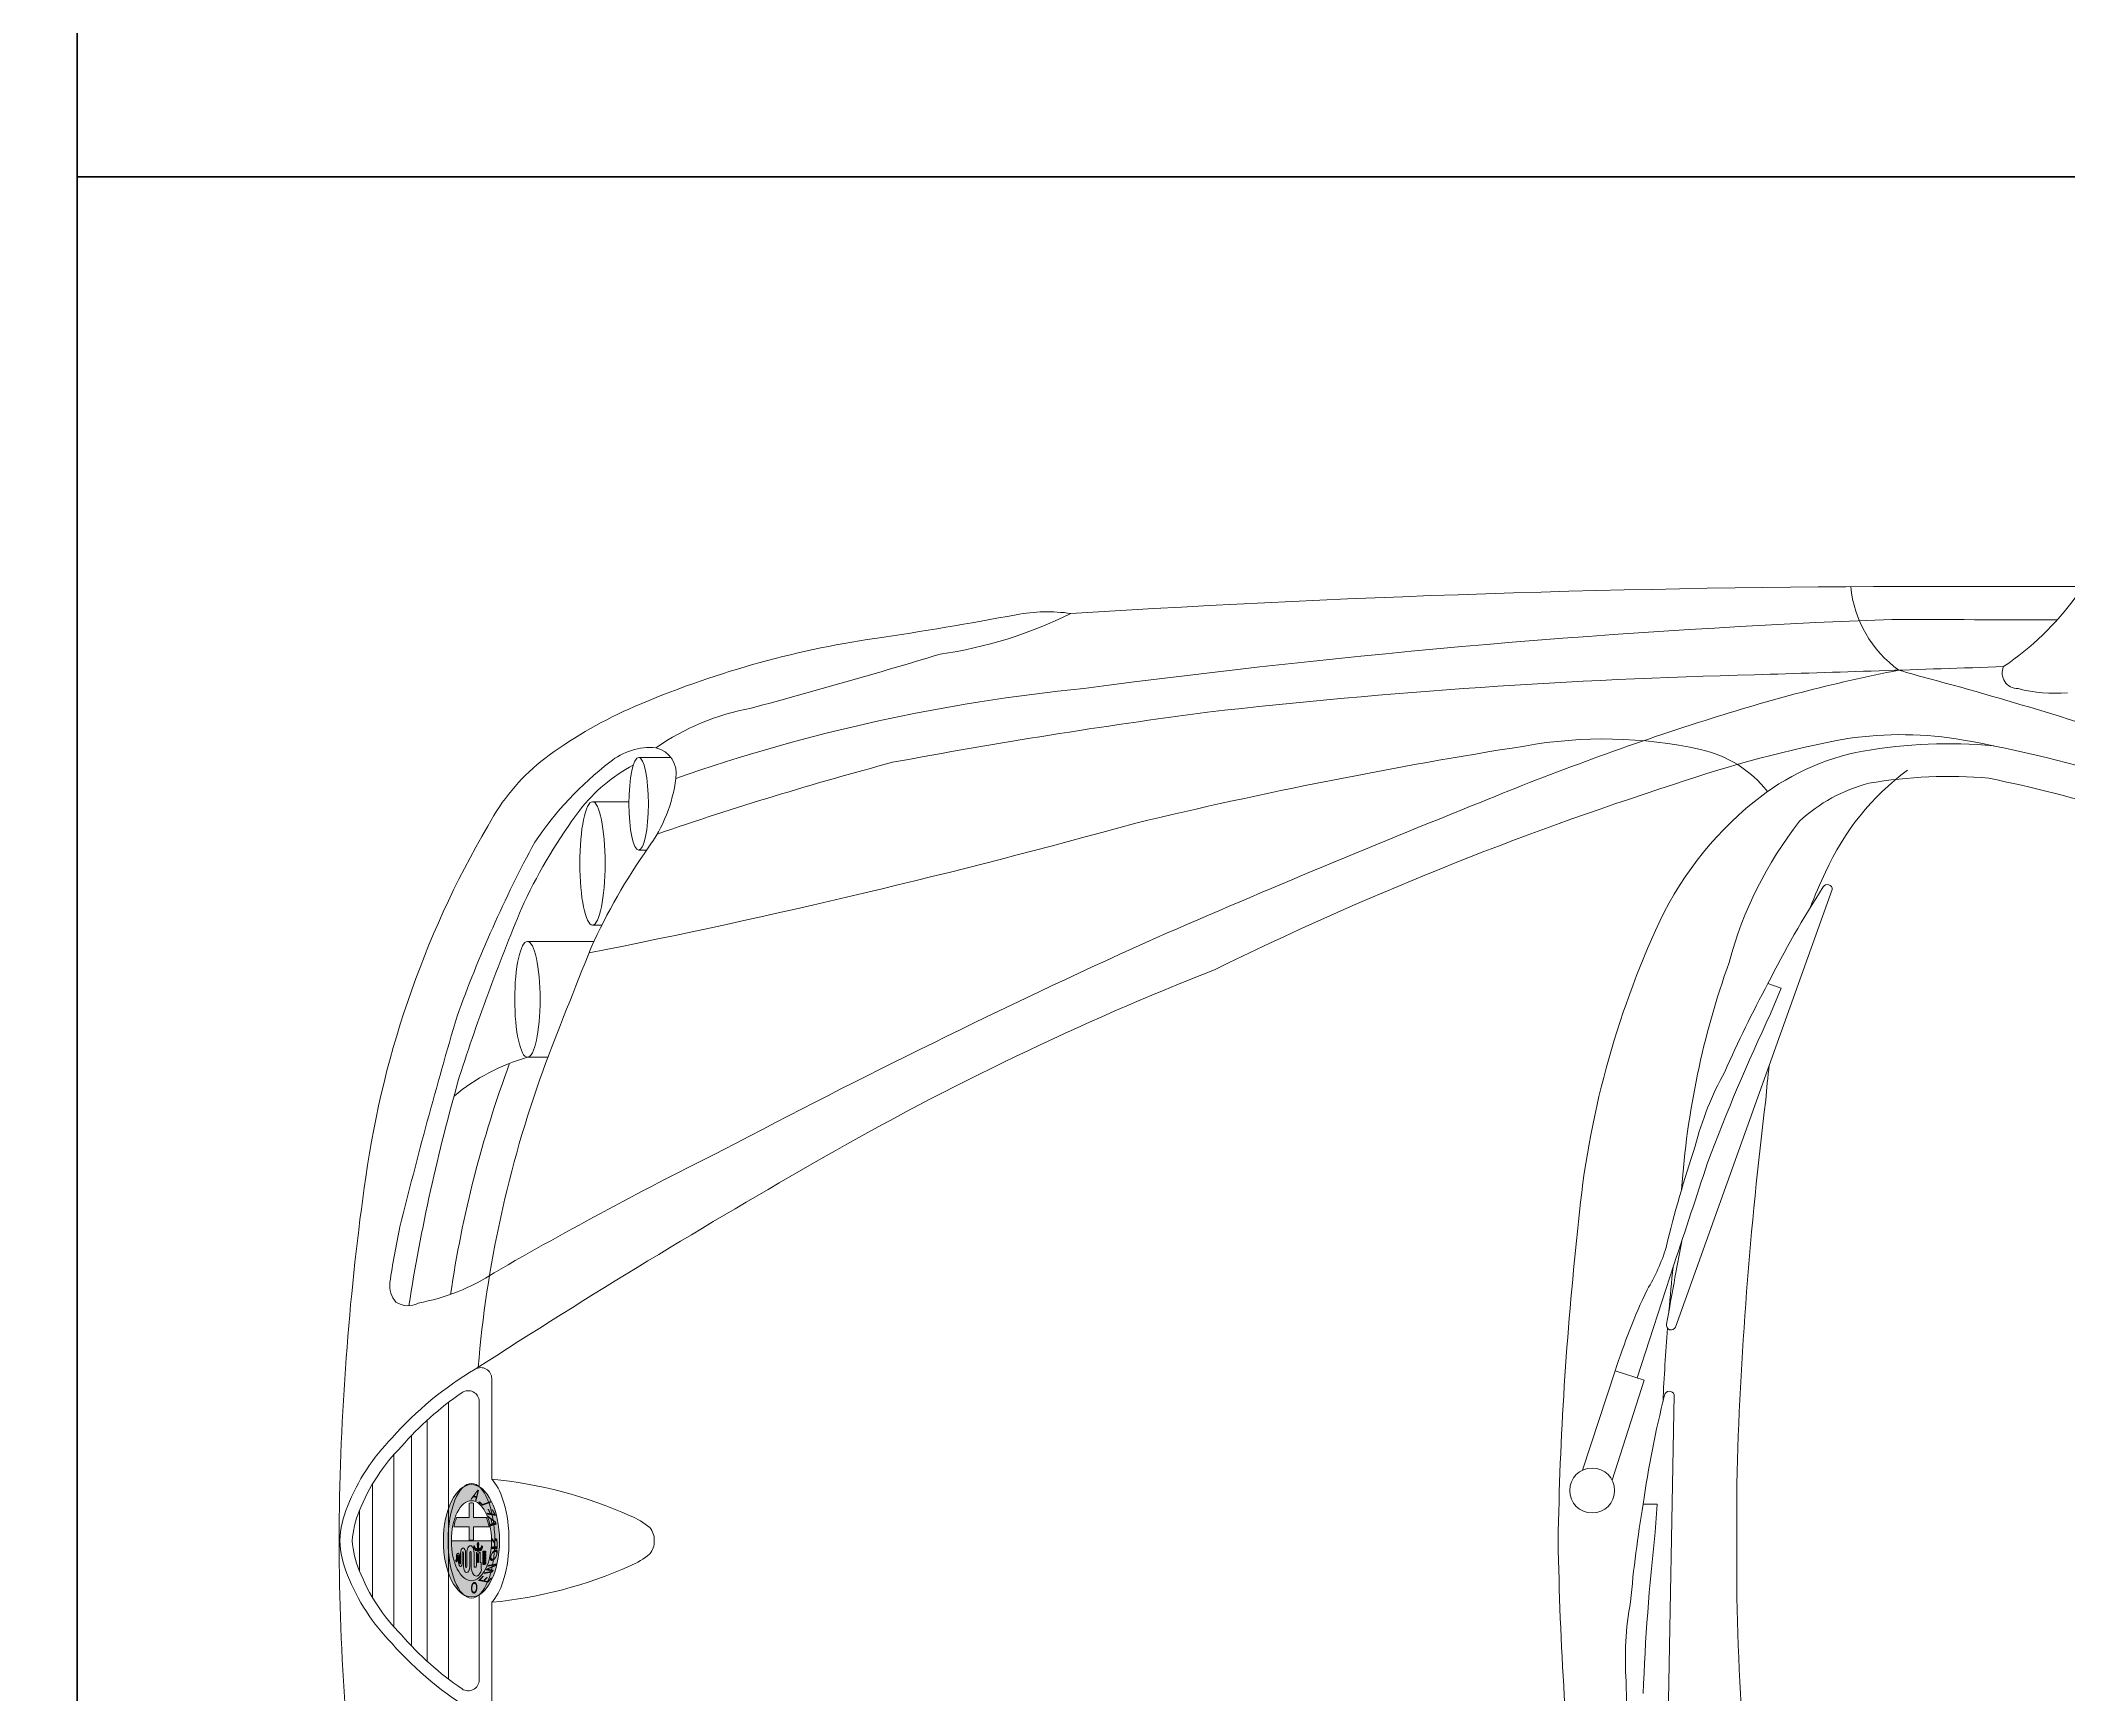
# Model space of a CAD drawing. Header units: metres. Extents: x 2865 to 2957, y -495 to -392.
# Drawn here: x 2873.349 to 2875.207, y -413.237 to -411.722 of the extents above; entities that cross this region are included whole.
import ezdxf

# ---------------------------------------------------------------- set-up
doc = ezdxf.new("R2010")
doc.units = ezdxf.units.M
doc.header["$LTSCALE"] = 12.7
doc.layers.add('PARKING_SLOT', color=7, linetype='Continuous')
doc.layers.add('TWO_WHEELER_DRIVE_WAY', color=7, linetype='Continuous')
doc.styles.add('ALFA', font='')
doc.styles.get('ALFA').set_extended_font_data('Arial Black')

# ---------------------------------------------------------------- blocks, each defined once
blk = doc.blocks.new('A$C43C371B0')
at = {"lineweight": 15}
h = blk.add_hatch(color=8, dxfattribs=at)
edge = h.paths.add_edge_path()
edge.add_ellipse((3.393404252355917, -9e-16), major_axis=(8.360000000000004e-14, -0.0514745894123507), ratio=0.5, start_angle=-1.858779796748422e-10, end_angle=359.9999999998139, ccw=False)
edge = h.paths.add_edge_path(flags=16)
edge.add_ellipse((3.393404252355917, -9e-16), major_axis=(9.52e-14, -0.0367015008214935), ratio=0.5000000000007744, start_angle=-2.971773938043043e-10, end_angle=359.99999999970277, ccw=False)
h = blk.add_hatch(color=8, dxfattribs=at)
edge = h.paths.add_edge_path()
edge.add_line((3.3913753585238, 0.0344954189732665), (3.391375358523859, 0.0212476654355554))
edge.add_line((3.3913753585238, 0.0212476654350757), (3.379666200416686, 0.0212476654351344))
edge.add_ellipse((3.393404252355917, -9e-16), major_axis=(-4.595e-13, -0.0347332631751281), ratio=0.4999999999987149, start_angle=232.2847042553186, end_angle=248.2282091734588)
edge.add_line((3.377276407700032, 0.0128829374685884), (3.391375358523393, 0.0128829374685884))
edge.add_line((3.3913753585238, 0.0128829374685884), (3.3913753585238, 0.0006024279342672998))
edge.add_line((3.3913753585238, 0.0006024279370900001), (3.39537927555936, 0.0006024279371486))
edge.add_line((3.395379275560379, 0.0006024279370900001), (3.395379275560379, 0.0128829374713524))
edge.add_line((3.395379275560379, 0.0128829374685884), (3.409532097012968, 0.0128829374685884))
edge.add_ellipse((3.393404252355917, -9e-16), major_axis=(-4.799e-13, -0.0347332631744186), ratio=0.5000000000017489, start_angle=111.7717908280863, end_angle=127.7152957467168)
edge.add_line((3.407142304295673, 0.0212476654350757), (3.395379275559301, 0.0212476654351344))
edge.add_line((3.395379275560379, 0.0212476654350757), (3.395379275560379, 0.034507922339988))
edge.add_ellipse((3.393404252355917, -9e-16), major_axis=(-3.43e-14, -0.0347332631747701), ratio=0.4999999999755231, start_angle=173.4698994810103, end_angle=186.7090227065723)
h = blk.add_hatch(color=8, dxfattribs=at)
edge = h.paths.add_edge_path(flags=16)
edge.add_ellipse((3.388807397347641, -0.0123043984296674), major_axis=(8e-16, -0.0017700135246412), ratio=0.5000000000000201, start_angle=173.0751502554313, end_angle=255.4624209668984)
edge.add_line((3.387950725657923, -0.0118600985967499), (3.387950725657923, -0.0199703249223022))
edge.add_line((3.387950725657923, -0.0199703249222667), (3.386886605823701, -0.0199703249222667))
edge.add_line((3.386886605823703, -0.0199703249222667), (3.386886605823703, -0.0121806418020141))
edge.add_ellipse((3.385660495260089, -0.0130294447594208), major_axis=(-1.15e-14, -0.0025949672285884), ratio=0.5000000000015891, start_angle=109.0925986205925, end_angle=187.01384112175)
edge.add_line((3.385502060687692, -0.0104538964949903), (3.385502060687692, -0.0199300556754176))
edge.add_line((3.385502060687692, -0.019930055675446), (3.384458229791838, -0.019930055675446))
edge.add_line((3.384458229791838, -0.019930055675446), (3.384458229791838, -0.0261540704761645))
edge.add_line((3.384458229791838, -0.0261540704761574), (3.384156694191188, -0.0261540704761574))
edge.add_line((3.384156694191188, -0.0261540704761574), (3.384156694191188, -0.0270032344023346))
edge.add_ellipse((3.38979098583851, -0.0189201687979805), major_axis=(3.900000000000002e-14, -0.0138678375759633), ratio=0.5000000000006963, start_angle=-54.34775388682431, end_angle=-19.21211782841769)
edge.add_ellipse((3.388828551383863, -0.0205161243728656), major_axis=(8.1e-15, -0.0117983650967511), ratio=0.5000000000007048, start_angle=-12.92283698415955, end_angle=16.05023647543439)
edge.add_ellipse((3.389228371650155, -0.0232956022833246), major_axis=(3.01e-14, -0.008906147532986), ratio=0.5000000000006793, start_angle=16.05023647479652, end_angle=75.05840950048061)
edge.add_ellipse((3.386063495773996, -0.0217197796328401), major_axis=(3.377e-13, -0.0154285745998818), ratio=0.5000000000517408, start_angle=75.4649933675202, end_angle=87.696984258049)
edge.add_line((3.393771552101475, -0.0223397674097798), (3.393771552101475, -0.011083707516482))
edge.add_ellipse((3.394345938941639, -0.01108370751649), major_axis=(-1.5e-14, -0.0011487736803138), ratio=0.5000000000047502, start_angle=90.00000000037448, end_angle=270.00000000037454, ccw=False)
edge.add_line((3.3949203257818, -0.01108370751649), (3.3949203257818, -0.0234028755278937))
edge.add_ellipse((3.397823043199314, -0.0234028755278857), major_axis=(-1.900000000000001e-14, -0.0058054348350506), ratio=0.4999999999979634, start_angle=-89.99999999990638, end_angle=90.00000000009365)
edge.add_line((3.400725760616826, -0.0234028755278857), (3.400725760616857, -0.0112335091148932))
edge.add_ellipse((3.401258520152536, -0.0112335091149438), major_axis=(-1.91e-14, -0.0010655190713169), ratio=0.500000000005975, start_angle=90.00000000051472, end_angle=270.00000000051466, ccw=False)
edge.add_line((3.401791279688186, -0.0112335091149438), (3.401791279688186, -0.0200814680438715))
edge.add_ellipse((3.403511641734453, -0.02008146804382), major_axis=(-4.400000000000002e-15, -0.0034407240925084), ratio=0.4999999999997359, start_angle=-89.99999999996363, end_angle=90.00000000003637)
edge.add_line((3.405232003780721, -0.02008146804382), (3.405232003780721, -0.0142230980048552))
edge.add_ellipse((3.405764763316372, -0.0142230980048188), major_axis=(1.74e-14, -0.0010655190713442), ratio=0.5000000000068285, start_angle=90.00000000099811, end_angle=270.00000000099806, ccw=False)
edge.add_line((3.406297522852051, -0.0142230980048774), (3.406297522852022, -0.0178579857908847))
edge.add_ellipse((3.407076107043714, -0.017677889476909), major_axis=(2.15e-14, -0.0015675484224411), ratio=0.5000000000032794, start_angle=-83.40269467536585, end_angle=2.564718332569964)
edge.add_ellipse((3.406926775079802, -0.0168994358057972), major_axis=(2.46e-14, -0.0023732636858528), ratio=0.5000000000001799, start_angle=8.940072528035698, end_angle=73.41835781519403)
edge.add_ellipse((3.407073775213327, -0.0158473391639422), major_axis=(2.700000000000001e-14, -0.0026293373283213), ratio=0.4999999999986668, start_angle=369.3553144969657, end_angle=408.8733777427346, ccw=False)
edge.add_ellipse((3.407355248648207, -0.017851482403116), major_axis=(1.11e-14, -0.0006055828328566), ratio=0.4999999999885657, start_angle=277.7314498782182, end_angle=347.06751871070827, ccw=False)
edge.add_line((3.407055209755665, -0.0179329515341671), (3.407055209755665, -0.014223098004841))
edge.add_ellipse((3.405693052413699, -0.0142230980048774), major_axis=(-1.7e-14, -0.0027243146840337), ratio=0.4999999999973295, start_angle=90.0000000007141, end_angle=270.0000000007141)
edge.add_line((3.404330895071674, -0.0142230980048774), (3.404330895071674, -0.0200814680438422))
edge.add_ellipse((3.403849557500332, -0.02008146804382), major_axis=(1.17e-14, -0.0009626751426476), ratio=0.5000000000037791, start_angle=269.99999999965047, end_angle=449.9999999996505, ccw=False)
edge.add_line((3.403368219929019, -0.02008146804382), (3.403368219929019, -0.0112335091149216))
edge.add_ellipse((3.401074170661217, -0.0112335091148852), major_axis=(-1.3e-15, -0.004588098535578), ratio=0.4999999999998019, start_angle=89.99999999966744, end_angle=269.9999999996674)
edge.add_line((3.398780121393443, -0.0112335091149438), (3.398780121393443, -0.023402875527907))
edge.add_ellipse((3.398194890465529, -0.0234028755278857), major_axis=(8.5e-15, -0.0011704618557997), ratio=0.5000000000000001, start_angle=269.9999999997928, end_angle=449.9999999997928, ccw=False)
edge.add_line((3.397609659537672, -0.0234028755278564), (3.397609659537672, -0.0111835752489791))
edge.add_ellipse((3.394289969456556, -0.0111835752490155), major_axis=(1.4e-15, -0.0066393801621634), ratio=0.500000000000822, start_angle=89.99999999999412, end_angle=269.9999999999941)
edge.add_line((3.390970279375498, -0.0111835752490155), (3.390970279375498, -0.0232083265997503))
edge.add_ellipse((3.390495279375463, -0.0232083265997361), major_axis=(-4.1e-15, -0.0009500000000044), ratio=0.5000000000038295, start_angle=4.960156729794107e-10, end_angle=90.00000000012398, ccw=False)
edge.add_line((3.390495279375463, -0.0241583265997472), (3.389389100419124, -0.0241583265997472))
edge.add_ellipse((3.389389100419181, -0.0232083265997361), major_axis=(4.1e-15, -0.0009500000000044), ratio=0.5000000000038295, start_angle=269.99999999987597, end_angle=359.999999999504, ccw=False)
edge.add_line((3.388914100419147, -0.0232083265997361), (3.388914100419147, -0.0105472950778651))
edge.add_line((3.388914100419147, -0.0105472950778207), (3.388914100308581, -0.0105472968987162))
edge = h.paths.add_edge_path(flags=16)
edge.add_line((3.390491361462539, -0.0050850649343337), (3.389605562500596, -0.0070974063003302))
edge.add_line((3.389605562500597, -0.0070974063003675), (3.388004855251812, -0.0070974063003382))
edge.add_ellipse((3.387286787641759, -0.0080474063003209), major_axis=(-1.162e-13, -0.0017219129972759), ratio=0.499999999997678, start_angle=123.4845402447074, end_angle=146.515459765652)
edge.add_line((3.387761787641792, -0.0066112710801827), (3.387761787641792, -0.0046876760631056))
edge.add_ellipse((3.387286787641759, -0.0033294613336334), major_axis=(-1.18e-14, -0.0016574822024468), ratio=0.4999999999966286, start_angle=34.97077201851371, end_angle=325.0292279818956)
edge.add_line((3.386811787641752, -0.0046876760631278), (3.386811787641752, -0.0066112710802049))
edge.add_ellipse((3.387286787641816, -0.0080474063003786), major_axis=(-6.29e-14, -0.0017219129975083), ratio=0.5000000000049201, start_angle=213.484540244082, end_angle=236.5154597612832)
edge.add_line((3.386568720031704, -0.0070974063003675), (3.384968012782919, -0.0070974063003675))
edge.add_line((3.384968012782919, -0.0070974063003675), (3.384082213821005, -0.005085064934370999))
edge.add_ellipse((3.383725689710816, -0.0057128087000455), major_axis=(2.000000000000001e-15, -0.0009500000000062), ratio=0.5000000000033628, start_angle=131.3596094155073, end_angle=311.3596094155072)
edge.add_line((3.383369165600567, -0.0063405524656996), (3.38453866815532, -0.0089974063003249))
edge.add_line((3.38453866815532, -0.008997406300331998), (3.386568720031704, -0.0089974063003027))
edge.add_ellipse((3.387286787641759, -0.0080474063003209), major_axis=(-1.24e-14, -0.0017219129973528), ratio=0.4999999999993335, start_angle=-56.51545975980144, end_angle=56.51545976144636)
edge.add_line((3.388004855251841, -0.0089974063002742), (3.390034907128195, -0.0089974063003329))
edge.add_line((3.390034907128195, -0.008997406300331998), (3.391204409682977, -0.0063405524657068))
edge.add_ellipse((3.390847885572759, -0.0057128087000455), major_axis=(-3e-16, -0.0009500000000039), ratio=0.5000000000257468, start_angle=48.6403905841744, end_angle=228.6403905841744)
h.paths.add_polyline_path([(3.381271467237762, -0.0216986809991076), (3.381271467237704, -0.0094777699501138), (3.38306668847025, -0.0094777699501725), (3.383066688470193, -0.0216986809991653)], flags=16)
edge = h.paths.add_edge_path(flags=16)
edge.add_ellipse((3.380578844860428, -0.0180599518492821), major_axis=(-1.72e-14, -0.0009519649967388), ratio=0.4999999999933124, start_angle=2.0747847884194925e-09, end_angle=360.00000000207484, ccw=False)
edge = h.paths.add_edge_path(flags=16)
edge.add_ellipse((3.380578844860428, -0.0206017467135977), major_axis=(-1.72e-14, -0.0009519649967388), ratio=0.4999999999933124, start_angle=2.0747847884194925e-09, end_angle=360.00000000207484, ccw=False)
edge = h.paths.add_edge_path(flags=16)
edge.add_ellipse((3.380578844860428, -0.01558822547464), major_axis=(-1.6e-14, -0.0009519649967388), ratio=0.4999999999933122, start_angle=1.9214780877518933e-09, end_angle=360.0000000019213, ccw=False)
edge = h.paths.add_edge_path(flags=16)
edge.add_ellipse((3.380578844860428, -0.0131164991000263), major_axis=(-1.72e-14, -0.0009519649967388), ratio=0.4999999999933124, start_angle=2.0747847884194925e-09, end_angle=360.00000000207484, ccw=False)
edge = h.paths.add_edge_path(flags=16)
edge.add_ellipse((3.380578844860428, -0.0105747042357107), major_axis=(-1.72e-14, -0.0009519649967388), ratio=0.4999999999933124, start_angle=2.0747847884194925e-09, end_angle=360.00000000207484, ccw=False)
edge = h.paths.add_edge_path()
edge.add_ellipse((3.393404252355917, -9e-16), major_axis=(-1.32e-14, -0.0367015008215058), ratio=0.5000000000000496, start_angle=-89.99999999998971, end_angle=90.00000000001029, ccw=False)
edge.add_line((3.375053501945163, -9e-16), (3.411755002766643, -9e-16))
h = blk.add_hatch(color=8, dxfattribs=at)
h.paths.add_polyline_path([(3.38306668847025, -0.0216986809992239), (3.38275186011687, -0.0216986809992239), (3.38275186011687, -0.0094777699501725), (3.38306668847025, -0.0094777699500561)])
h.paths.add_polyline_path([(3.381995572450396, -0.0216986809991653), (3.381271467237704, -0.0216986809992239), (3.381271467237704, -0.0094777699500561), (3.381995572450337, -0.0094777699501138)])
edge = h.paths.add_edge_path()
edge.add_ellipse((3.380578844860428, -0.0105747042357107), major_axis=(-6.4e-15, -0.0009519649967442), ratio=0.4999999999904461, start_angle=180.0000000007732, end_angle=360.0000000007732, ccw=False)
edge.add_ellipse((3.380578844860428, -0.0105747042357107), major_axis=(-1.63e-14, -0.0009519649967442), ratio=0.5000000000057323, start_angle=1.963314844033448e-09, end_angle=180.0000000019632, ccw=False)
edge = h.paths.add_edge_path()
edge.add_ellipse((3.380578844860428, -0.0131164991000263), major_axis=(1.86e-14, -0.0009519649967297), ratio=0.4999999999980894, start_angle=179.9999999977552, end_angle=359.9999999977552, ccw=False)
edge.add_ellipse((3.380578844860428, -0.0131164991000263), major_axis=(8.4e-15, -0.0009519649967315), ratio=0.5000000000124201, start_angle=-1.0073222256323788e-09, end_angle=179.9999999989926, ccw=False)
edge = h.paths.add_edge_path()
edge.add_ellipse((3.380578844860428, -0.01558822547464), major_axis=(-4.4e-15, -0.0009519649967442), ratio=0.4999999999904461, start_angle=180.0000000005248, end_angle=360.00000000052484, ccw=False)
edge.add_ellipse((3.380578844860428, -0.01558822547464), major_axis=(-1.63e-14, -0.0009519649967442), ratio=0.5000000000057323, start_angle=1.963314844033448e-09, end_angle=180.0000000019632, ccw=False)
edge = h.paths.add_edge_path()
edge.add_ellipse((3.380578844860428, -0.0180599518492821), major_axis=(-6.4e-15, -0.0009519649967442), ratio=0.4999999999904461, start_angle=180.0000000007732, end_angle=360.0000000007732, ccw=False)
edge.add_ellipse((3.380578844860428, -0.0180599518492821), major_axis=(-1.63e-14, -0.0009519649967442), ratio=0.5000000000057323, start_angle=1.963314844033448e-09, end_angle=180.0000000019632, ccw=False)
edge = h.paths.add_edge_path()
edge.add_ellipse((3.380578844860428, -0.0206017467136261), major_axis=(1.86e-14, -0.0009519649967297), ratio=0.4999999999980894, start_angle=179.9999999977552, end_angle=359.9999999977552, ccw=False)
edge.add_ellipse((3.380578844860428, -0.0206017467136261), major_axis=(8.4e-15, -0.0009519649967315), ratio=0.5000000000124201, start_angle=-1.0073222256323788e-09, end_angle=179.9999999989926, ccw=False)
blk.add_hatch(color=8, dxfattribs=at).paths.add_polyline_path([(3.381995572449639, -0.0094777699485427), (3.382751860117538, -0.0094777699485427), (3.382751860117538, -0.0216986809968951), (3.381995572449639, -0.0216986809968951)])
h = blk.add_hatch(color=8, dxfattribs=at)
edge = h.paths.add_edge_path()
edge.add_line((3.390491361462539, -0.0050850649343337), (3.389605562500596, -0.0070974063003595))
edge.add_line((3.389605562500597, -0.0070974063003675), (3.388004855251812, -0.0070974063003089))
edge.add_ellipse((3.387286787641759, -0.0080474063001459), major_axis=(2.980000000000002e-14, -0.0017219129973214), ratio=0.4999999999914665, start_angle=123.4845402344551, end_angle=146.5154597518271)
edge.add_line((3.387761787641792, -0.0066112710801827), (3.387761787641792, -0.0046876760631349))
edge.add_ellipse((3.387286787641759, -0.0033294613335757), major_axis=(0, -0.0016574822024959), ratio=0.5000000000032498, start_angle=34.97077201843253, end_angle=325.0292279815675)
edge.add_line((3.386811787641752, -0.0046876760631278), (3.386811787641752, -0.0066112710801756))
edge.add_ellipse((3.387286787641874, -0.0080474063003209), major_axis=(-6.46e-14, -0.0017219129975488), ratio=0.4999999999933549, start_angle=213.4845402499866, end_angle=236.5154597666294)
edge.add_line((3.386568720031704, -0.0070974063003675), (3.384968012782919, -0.0070974063003675))
edge.add_line((3.384968012782919, -0.0070974063003675), (3.384082213821005, -0.0050850649343417))
edge.add_ellipse((3.383725689710787, -0.0057128087000171), major_axis=(-5.300000000000002e-15, -0.0009500000000168), ratio=0.5000000000087177, start_angle=131.3596094151667, end_angle=311.3596094151667)
edge.add_line((3.383369165600567, -0.0063405524656996), (3.38453866815532, -0.0089974063003249))
edge.add_line((3.38453866815532, -0.008997406300331998), (3.386568720031704, -0.008997406300331998))
edge.add_ellipse((3.387286787641759, -0.0080474063003502), major_axis=(1.19e-14, -0.0017219129973273), ratio=0.4999999999966893, start_angle=-56.51545975964459, end_angle=56.51545976157072)
edge.add_line((3.388004855251841, -0.0089974063002742), (3.390034907128195, -0.0089974063003329))
edge.add_line((3.390034907128195, -0.008997406300331998), (3.391204409682977, -0.0063405524657068))
edge.add_ellipse((3.390847885572759, -0.0057128087000171), major_axis=(5.999999999999997e-16, -0.0009500000000356), ratio=0.4999999999933013, start_angle=48.64039058612162, end_angle=228.6403905861216)
h = blk.add_hatch(color=8, dxfattribs=at)
edge = h.paths.add_edge_path()
edge.add_ellipse((3.388807397347641, -0.0123043984296967), major_axis=(-1.31e-14, -0.0017700135246656), ratio=0.5000000000029445, start_angle=173.0751502564666, end_angle=255.4624209672066)
edge.add_line((3.387950725657923, -0.0118600985967499), (3.387950725657923, -0.0199703249222729))
edge.add_line((3.387950725657923, -0.0199703249222667), (3.386886605823701, -0.0199703249222667))
edge.add_line((3.386886605823703, -0.0199703249222667), (3.386886605823703, -0.0121806418020141))
edge.add_ellipse((3.385660495260089, -0.0130294447594208), major_axis=(-1.2e-15, -0.0025949672285774), ratio=0.5000000000033304, start_angle=109.0925986200107, end_angle=187.0138411213009)
edge.add_line((3.385502060687692, -0.0104538964949903), (3.385502060687692, -0.0199300556754389))
edge.add_line((3.385502060687692, -0.019930055675446), (3.384458229791866, -0.019930055675446))
edge.add_line((3.384458229791838, -0.019930055675446), (3.384458229791838, -0.0261540704761645))
edge.add_line((3.384458229791838, -0.0261540704761574), (3.384156694191158, -0.0261540704761574))
edge.add_line((3.384156694191188, -0.0261540704761574), (3.384156694191188, -0.0270032344023061))
edge.add_ellipse((3.389790985838538, -0.0189201687979521), major_axis=(3.08e-14, -0.0138678375760032), ratio=0.5000000000001835, start_angle=-54.34775388681462, end_angle=-19.21211782844002)
edge.add_ellipse((3.388828551383863, -0.0205161243728949), major_axis=(-3e-15, -0.0117983650967414), ratio=0.4999999999997868, start_angle=-12.92283698408639, end_angle=16.05023647558612)
edge.add_ellipse((3.389228371650155, -0.0232956022833539), major_axis=(-2.67e-14, -0.0089061475330012), ratio=0.5000000000009833, start_angle=16.05023647548903, end_angle=75.05840950071367)
edge.add_ellipse((3.386063495773996, -0.0217197796329281), major_axis=(1.262000000000001e-13, -0.0154285746010964), ratio=0.5000000000126161, start_angle=75.46499336941721, end_angle=87.69698425894755)
edge.add_line((3.393771552101475, -0.0223397674097798), (3.393771552101475, -0.011083707516482))
edge.add_ellipse((3.394345938941639, -0.01108370751649), major_axis=(-1.5e-14, -0.0011487736803138), ratio=0.5000000000047502, start_angle=90.00000000037448, end_angle=270.00000000037454, ccw=False)
edge.add_line((3.3949203257818, -0.01108370751649), (3.3949203257818, -0.0234028755278937))
edge.add_ellipse((3.397823043199314, -0.0234028755278564), major_axis=(-5.200000000000002e-15, -0.0058054348350543), ratio=0.4999999999976502, start_angle=-89.99999999957944, end_angle=90.00000000042056)
edge.add_line((3.400725760616826, -0.0234028755278857), (3.400725760616857, -0.0112335091149509))
edge.add_ellipse((3.401258520152536, -0.0112335091149438), major_axis=(-1.91e-14, -0.0010655190713169), ratio=0.500000000005975, start_angle=90.00000000051472, end_angle=270.00000000051466, ccw=False)
edge.add_line((3.401791279688186, -0.0112335091149438), (3.401791279688186, -0.0200814680438128))
edge.add_ellipse((3.403511641734453, -0.02008146804382), major_axis=(-2e-16, -0.0034407240925138), ratio=0.4999999999989428, start_angle=-89.99999999999814, end_angle=90.00000000000189)
edge.add_line((3.405232003780721, -0.02008146804382), (3.405232003780692, -0.0142230980048845))
edge.add_ellipse((3.405764763316372, -0.0142230980048188), major_axis=(5.8e-15, -0.0010655190713751), ratio=0.500000000005975, start_angle=90.0000000026813, end_angle=270.00000000268125, ccw=False)
edge.add_line((3.406297522852051, -0.0142230980048774), (3.406297522852022, -0.0178579857908554))
edge.add_ellipse((3.407076107043772, -0.0176778894768512), major_axis=(1.3e-15, -0.0015675484224793), ratio=0.4999999999989489, start_angle=-83.40269467536035, end_angle=2.564718332936415)
edge.add_ellipse((3.406926775079802, -0.0168994358058559), major_axis=(-1.96e-14, -0.0023732636858591), ratio=0.5000000000024079, start_angle=8.940072530101823, end_angle=73.41835781595523)
edge.add_ellipse((3.407073775213327, -0.0158473391638845), major_axis=(-1.23e-14, -0.0026293373283568), ratio=0.5000000000020756, start_angle=369.35531449720304, end_angle=408.8733777421533, ccw=False)
edge.add_ellipse((3.407355248648207, -0.0178514824031444), major_axis=(2.73e-14, -0.0006055828328263), ratio=0.4999999999904392, start_angle=277.7314498761058, end_angle=347.0675187070414, ccw=False)
edge.add_line((3.407055209755665, -0.0179329515341671), (3.407055209755694, -0.014223098004841))
edge.add_ellipse((3.405693052413699, -0.0142230980048774), major_axis=(1.43e-14, -0.0027243146840301), ratio=0.499999999997997, start_angle=90.00000000046202, end_angle=270.000000000462)
edge.add_line((3.404330895071674, -0.0142230980048774), (3.404330895071674, -0.0200814680438128))
edge.add_ellipse((3.403849557500332, -0.02008146804382), major_axis=(7.999999999999999e-15, -0.0009626751426586), ratio=0.4999999999981105, start_angle=269.9999999997632, end_angle=449.9999999997632, ccw=False)
edge.add_line((3.403368219929019, -0.02008146804382), (3.403368219929019, -0.0112335091149509))
edge.add_ellipse((3.401074170661217, -0.0112335091149145), major_axis=(7.7e-15, -0.004588098535578), ratio=0.4999999999998019, start_angle=89.99999999945229, end_angle=269.9999999994523)
edge.add_line((3.398780121393443, -0.0112335091149438), (3.398780121393443, -0.0234028755278786))
edge.add_ellipse((3.398194890465558, -0.023402875527915), major_axis=(-1.17e-14, -0.0011704618557633), ratio=0.5000000000031082, start_angle=-89.99999999837809, end_angle=90.00000000162191, ccw=False)
edge.add_line((3.397609659537672, -0.0234028755278564), (3.397609659537643, -0.0111835752490084))
edge.add_ellipse((3.394289969456556, -0.0111835752490155), major_axis=(9.999999999999999e-16, -0.0066393801621689), ratio=0.5000000000004111, start_angle=89.99999999999567, end_angle=269.9999999999956)
edge.add_line((3.390970279375498, -0.0111835752490155), (3.390970279375498, -0.023208326599721))
edge.add_ellipse((3.390495279375463, -0.0232083265997361), major_axis=(4e-15, -0.0009500000000171), ratio=0.5000000000124457, start_angle=359.9999999995162, end_angle=449.99999999987904, ccw=False)
edge.add_line((3.390495279375463, -0.0241583265997472), (3.389389100419181, -0.0241583265997472))
edge.add_ellipse((3.389389100419153, -0.0232083265997067), major_axis=(1.77e-14, -0.0009500000000317), ratio=0.500000000004787, start_angle=270.000000000344, end_angle=359.99999999786553, ccw=False)
edge.add_line((3.388914100419147, -0.0232083265997361), (3.388914100419147, -0.0105472950778358))
edge.add_line((3.388914100419147, -0.0105472950778207), (3.38891410030861, -0.0105472968987455))
at = {"color": 8, "lineweight": 15}
for p, q in [((2.03220433255285, 0.8744999999999993), (1.915927325928583, 0.8744999999999993)), ((3.210684901187197, 0.7179056567326186), (3.239921246837824, 0.7179056567326186)), ((3.282455445127561, 0.6772332835271948), (3.248986673301085, 0.6772332835271948)), ((3.24011362699978, 0.6327946856394409), (3.232946784395723, 0.6327946856394409)), ((2.289930150186642, 0.1957533147707577), (2.146125871200114, 0.5966758206933731)), ((3.282455445127561, 0.5642567334920168), (3.273822839856147, 0.5642567334920168)), ((3.342093882178887, 0.5492392183244226), (3.281073965333401, 0.5492392183244226)), ((2.193021826429292, 0.5065365841612222), (2.205078510832041, 0.5106088221967218)), ((2.202671658292412, 0.4829371372759335), (2.193021826429292, 0.5065365841612222)), ((3.342093882178887, 0.4430573614984743), (3.323205056780949, 0.4430573614984743)), ((2.325033261736854, 0.1491902885660528), (2.29100415029563, 0.2538936298564076)), ((2.345007870864122, 0.1557313574627042), (2.31840262338519, 0.1470189588442441)), ((2.374991092905402, 0.0646723545268175), (2.345007870864122, 0.1557313574627042)), ((3.374787365911529, 0.0564009241461747), (3.374787365911529, 0.1486459693759672)), ((2.299074804365634, -0.2920398550331598), (2.291126330509781, 0.1338185112997889)), ((2.31840262338519, 0.1470189588442441), (2.347966415176167, 0.0556628374606367)), ((3.386357155837118, 0.0495988968312737), (3.386357155837118, 0.1275434358641503)), ((3.414521494392305, 0.1267061422467224), (3.414521494392305, -9e-16)), ((3.433948958231136, 0.1104700269401073), (3.433948958231136, -9e-16)), ((3.448362220807, 0.0964393602013587), (3.448362220807, -9e-16)), ((3.464655882172286, 0.0788276031836865), (3.464655882172286, -9e-16)), ((2.233729005051776, 0.0520022856518621), (2.233729005051776, 0)), ((3.484083346009254, 0.0520230238065116), (3.484083346009254, -9e-16)), ((2.308302711829543, 0.0079658749848601), (2.306712056336924, 0.0334123475030062)), ((2.306712056336924, 0.0334123475030062), (2.319437886813655, 0.0334123475030062)), ((3.3913753585238, 0.0212476654350757), (3.379666200416162, 0.0212476654350757)), ((3.3913753585238, 0.0344954189732665), (3.3913753585238, 0.0212476654350757)), ((3.395379275560379, 0.0212476654350757), (3.395379275560379, 0.0345079223439093)), ((3.407142304295673, 0.0212476654350757), (3.395379275560379, 0.0212476654350757)), ((3.495989801218732, 0.0276296849027276), (3.495989801218732, -9e-16)), ((3.514625850401818, 0.0207954051271075), (3.514625850401818, -9e-16)), ((2.233729005051776, -0.0520022856518629), (2.233729005051776, 0)), ((3.377276407700032, 0.0128829374685884), (3.3913753585238, 0.0128829374685884)), ((3.3913753585238, 0.0128829374685884), (3.3913753585238, 0.0006024279370900001)), ((3.3913753585238, 0.0006024279370900001), (3.395379275560379, 0.0006024279370900001)), ((3.395379275560379, 0.0006024279370900001), (3.395379275560379, 0.0128829374685884)), ((3.395379275560379, 0.0128829374685884), (3.409532097011804, 0.0128829374685884)), ((3.411755002766847, -9e-16), (3.375053501946851, -9e-16)), ((3.381271467238663, -0.0094777699485427), (3.381271467238663, -0.0216986809968951)), ((3.381271467238663, -0.0094777699485427), (3.383066688468678, -0.0094777699485427)), ((3.381995572449639, -0.0094777699485427), (3.381995572449639, -0.0216986809968951)), ((3.382751860117538, -0.0094777699485427), (3.382751860117538, -0.0216986809968951)), ((3.383066688468678, -0.0094777699485427), (3.383066688468678, -0.0216986809968951)), ((3.383369165600567, -0.0063405524656996), (3.38453866815532, -0.008997406300331998)), ((3.384968012782919, -0.0070974063003675), (3.384082213821005, -0.0050850649343337)), ((3.38453866815532, -0.008997406300331998), (3.386568720031733, -0.008997406300331998)), ((3.386568720031704, -0.0070974063003675), (3.384968012782919, -0.0070974063003675)), ((3.385502060687692, -0.0104538964949903), (3.385502060687692, -0.019930055675446)), ((3.386811787641752, -0.0046876760631278), (3.386811787641752, -0.0066112710801827)), ((3.386886605823703, -0.0199703249222667), (3.386886605823703, -0.0121806418020283)), ((3.387761787641792, -0.0066112710801827), (3.387761787641792, -0.0046876760631278)), ((3.387950725657923, -0.0118600985967499), (3.387950725657923, -0.0199703249222667)), ((3.389605562500597, -0.0070974063003675), (3.388004855251812, -0.0070974063003089)), ((3.388004855251841, -0.0089974063002742), (3.390034907128195, -0.008997406300331998)), ((3.388914100419147, -0.0105472950778207), (3.388914100308582, -0.0105472968987313)), ((3.388914100419147, -0.0232083265997361), (3.388914100419147, -0.0105472950778207)), ((3.390491361462539, -0.0050850649343337), (3.389605562500597, -0.0070974063003675)), ((3.390034907128195, -0.008997406300331998), (3.391204409683006, -0.0063405524656996)), ((3.390970279375498, -0.0111835752490155), (3.390970279375498, -0.0232083265997361)), ((3.393771552101475, -0.0223397674097798), (3.393771552101475, -0.01108370751649)), ((3.3949203257818, -0.01108370751649), (3.3949203257818, -0.0234028755278857)), ((3.397609659537672, -0.0234028755278564), (3.397609659537644, -0.0111835752490155)), ((3.398780121393443, -0.0112335091149438), (3.398780121393443, -0.0234028755278857)), ((3.400725760616826, -0.0234028755278857), (3.400725760616885, -0.0112335091149438)), ((3.401791279688186, -0.0112335091149438), (3.401791279688186, -0.02008146804382)), ((3.403368219929019, -0.02008146804382), (3.403368219929019, -0.0112335091149438)), ((3.404330895071674, -0.0142230980048774), (3.404330895071674, -0.02008146804382)), ((3.405232003780721, -0.02008146804382), (3.405232003780663, -0.0142230980048774)), ((3.406297522852051, -0.0142230980048774), (3.406297522852022, -0.0178579857908776)), ((3.407055209755665, -0.0179329515341671), (3.407055209755722, -0.0142230980048188)), ((3.414521494392305, -0.1267061422392732), (3.414521494392305, -9e-16)), ((3.433948958231136, -0.1104700269326573), (3.433948958231136, -9e-16)), ((3.448362220807, -0.0964393601864577), (3.448362220807, -9e-16)), ((3.464655882172286, -0.0788276031762365), (3.464655882172286, -9e-16)), ((3.484083346009254, -0.0520230237990624), (3.484083346009254, -9e-16)), ((3.495989801218732, -0.0276296848952775), (3.495989801218732, -9e-16)), ((3.514625850401818, -0.0207954051122075), (3.514625850401818, -9e-16)), ((3.381271467238663, -0.0216986809968951), (3.383066688468678, -0.0216986809968951)), ((3.384458229791838, -0.0261540704761574), (3.384156694191188, -0.0261540704761574)), ((3.384156694191188, -0.0261540704761574), (3.384156694191188, -0.0270032344023061)), ((3.385502060687692, -0.019930055675446), (3.384458229791838, -0.019930055675446)), ((3.384458229791838, -0.019930055675446), (3.384458229791838, -0.0261540704761574)), ((3.387950725657923, -0.0199703249222667), (3.386886605823703, -0.0199703249222667)), ((3.390495279375463, -0.0241583265997472), (3.389389100419181, -0.0241583265997472)), ((3.386357155837118, -0.0495988968238237), (3.386357155837118, -0.1275434358492502)), ((3.374787365911529, -0.0564009241387256), (3.374787365911529, -0.1486459693759681))]:
    blk.add_line(p, q, dxfattribs=at)
blk.add_circle((2.366176295496523, 0.0460769912451502), 0.0205788286556011, dxfattribs=at)
for centre, radius, start, end in [((2.052793448867274, -11.7680790259242), 12.64259579115568, 86.41209364039418, 90.09330915979908), ((2.023016804657876, 0.884627467289567), 0.1067265959523877, 305.5790898979171, 354.4392971880783), ((2.139063054135069, 1.022992743760346), 0.2678192603494979, 216.1723729319631, 235.9632645202957), ((1.950841893469918, 29.81234320073575), 28.96835139631694, 269.9782558054501, 270.2785038677432), ((1.787848697373642, -7.072221251197161), 7.922382426733773, 82.42565912764573, 87.8023205157434), ((2.865742992516607, 0.6994241628050802), 0.1518820115487522, 79.26572484435354, 98.24379081037895), ((3.021545559296384, 1.20907721941173), 0.4008245216243319, 243.7021641349732, 261.7303036367811), ((3.480273189874366, 3.941102687440811), 3.147531121197766, 259.2657248443535, 261.6566470039304), ((2.895898577606305, -0.0435305449739101), 0.8797254740934539, 66.69981331436311, 81.65664700393049), ((1.976089985514059, 0.7952311505004764), 0.0143077323526622, 269.0923463698821, 24.02609085405047), ((4.265134733788677, 66.96182692074778), 66.19990635640897, 268.0297621849078, 268.2273956449682), ((4.670688745584339, 6.459366547264158), 5.89924985469101, 253.1825072928624, 254.9315395198141), ((2.898658234454691, -2.348748568557203), 3.249555969642955, 105.0171386973632, 109.1546614382371), ((1.941643130401149, 0.9149291732534764), 0.138304316239472, 265.4027168617098, 284.325301374929), ((1.842270230751484, 1.607051497593522), 0.8448784983180283, 284.700527888349, 286.7041191505821), ((1.787023742584511, -0.7161266164407137), 1.543019040710355, 72.04940678664491, 78.8612366033328), ((2.07728172521293, -4.938236210972072), 5.733547719913718, 83.5773961233323, 88.59981648909027), ((2.672814712449907, -0.8318498904928567), 1.620733647999087, 70.79277068482475, 84.35925816620309), ((3.095378739349543, 0.539211489193141), 0.2275918453091635, 55.50230848493958, 79.4516149679311), ((3.082748780848458, 0.3903268816843628), 0.4073429330176683, 53.98979030688363, 66.69981331436311), ((1.480122295243665, -1.713752954386174), 2.586716046575249, 67.5509471295732, 72.39279875529913), ((2.013130188219248, -4.600935329437256), 5.406492307262592, 79.40320880645581, 82.50189267723624), ((2.243758546806871, -0.488063146233559), 1.241087583850656, 100.1095624307359, 107.2791914922163), ((2.03977969979681, 0.2747021227702495), 0.4556871329973361, 80.15315268319961, 95.23623265320377), ((2.083346244467422, 0.4032264631167051), 0.3354821230877406, 81.66973527846345, 99.8580379153045), ((1.932917168019339, -0.3409033586904409), 1.094324493953657, 70.87111179554479, 79.52084371490116), ((2.289056435663253, 0.621548667579889), 0.1058586113875463, 102.1065031618097, 142.1159648695606), ((2.355575521297752, 0.3246243064180012), 0.4101395514840914, 79.78295494655387, 102.4928910224871), ((1.704496330287306, -3.858133675187827), 4.643160244413507, 76.55082861970591, 81.03150209792295), ((3.230109114103019, 0.7030018346011638), 0.0244831362716428, 103.7721546733667, 190.2019972221841), ((3.229062612565234, 0.6679220933094614), 0.0590529261280753, 50.69706188832436, 94.64478526325655), ((1.934769651127979, 0.5146507083848118), 0.2386697453946629, 24.29070695953837, 53.38401921372971), ((2.077178996369242, 0.5054379498437048), 0.2219699243821032, 50.70419221867139, 79.47918107749922), ((2.172435554457828, -2.415639687672257), 3.238471782629177, 71.0678260134158, 75.05951250816726), ((3.172883256662637, 0.5749242160841819), 0.1538016631735739, 38.02179655025872, 62.01889426931334), ((3.072347628617658, 0.4624046786651013), 0.3174754843511151, 34.05549714448667, 52.30559313296722), ((3.211877732630819, 0.5679910523369909), 0.1877095026750883, 30.95443876456719, 53.98979030688363), ((2.243758546806871, -0.488063146233559), 1.211087583850656, 101.4894551030367, 107.2791914922163), ((2.03977969979681, 0.2747021227702495), 0.4256871329973361, 80.15315268319961, 95.0207644443667), ((2.076799609219655, 0.5535529587119817), 0.14504732861419, 46.82485796064407, 75.71936517994676), ((1.34534588466212, -2.259294085897505), 3.100204572364951, 63.83727030083798, 72.22994408032314), ((3.34148106143251, 0.7157816980555652), 0.1365450262006239, 187.20112654748, 216.2774328591917), ((2.019526217704639, 0.4317067687213419), 0.3155492457377056, 23.82818807458205, 51.08169523743536), ((-1.490145574657247, -9.217192661494016), 10.65644946544151, 66.40488999403082, 68.1966802950624), ((2.874938421839848, 0.3591685505211348), 0.5215888867404331, 25.65074518637531, 36.53260770001227), ((1.894766515482217, 0.4378645958229895), 0.3580016772045221, 14.92251360567373, 38.21530427042868), ((4.620959818284958, 7.275901953287423), 6.868300677954148, 254.4907245802739, 258.7892759859174), ((2.612321258101612, 0.2083897591754793), 0.8868382863687042, 8.085958211763673, 30.95443876456719), ((2.783160188950597, 0.3180836016312236), 0.5489545043499316, 24.27578937008057, 35.26003854619528), ((2.307152407897635, 0.08585659988969502), 1.168129285300634, 19.75290070751811, 28.32989958076637), ((2.1505955597274, 0.5969160924926395), 0.0044761418730842, 29.23875839918111, 183.0770202920632), ((1.60889581712149, 0.3586439256295559), 0.5999251925627584, 21.65469077443737, 25.06832347356709), ((1.349046319013461, 0.0800575871244069), 0.9582095175115982, 26.70063546220827, 32.79821551583598), ((1.555577165508642, -0.1700055135115983), 1.942278735188605, 17.83565345198067, 22.87356853733922), ((1.544951920434832, 0.2146035287380217), 0.8374082175599014, 4.720919199033951, 24.29836144853245), ((-0.2271971585340808, -6.055032983496785), 7.253944118841485, 62.1409131092377, 65.54898302827806), ((-2.311187487369402, -1.715819631785153), 6.033832050505608, 20.83422110510539, 21.99263851705006), ((1.507634281763806, 0.26808322173357), 0.7784640933253489, 3.961613139176737, 19.66519369274744), ((1.709735766787081, -2.025393229223788), 2.738769871686316, 60.19818808111108, 68.52706204456561), ((1.226895744180306, -0.0173971401154995), 1.111589771995658, 23.71977201241505, 28.35939809369906), ((0.4492561743352561, -0.3407425180226564), 1.93724392732068, 20.77415317473847, 25.16213193374108), ((-0.6594011907428508, -0.7252969710305335), 4.241017650952135, 13.81759085792352, 16.52008732175344), ((1.60889581712149, 0.3586439256295559), 0.5999251925627584, 4.30727733867185, 7.385274012763567), ((1.996572675114497, 0.2911850662156938), 0.2840961398162681, 14.3636192113856, 29.19330060844005), ((2.331568965502083, 0.0709795760214327), 1.059312271629597, 4.764491179884291, 19.82276046175024), ((3.290893799481913, 0.2644660103768102), 0.1857856807277768, 50.37455371424333, 74.00301287605126), ((2.364583864875136, 0.0709795760214327), 1.059312271629597, 8.404058758736971, 20.24457004907234), ((1.743276018392294, -0.0517194011136892), 1.728250227380249, 8.891904298802483, 16.00826722161361), ((-1.451632097994909, -0.0499015657156701), 3.686769704604917, 1.583880951525265, 7.06731542438778), ((1.175935856256633, -0.0030149186253547), 1.154937996057664, 13.60615064425209, 18.40637948264403), ((1.49636144122295, -3.000960376031697), 3.749668756385605, 59.97589046842875, 63.61765708761265), ((9.504640034126119, 2.680614278934895), 7.610881405799402, 197.8603718948003, 198.5933214266477), ((-0.3591391293462376, -5.649981757670639), 6.91224208339748, 57.15490047288819, 60.24924799230433), ((1.047844060106203, -0.0138771510720259), 2.467025453272737, 0.8052841692475281, 8.085958211763673), ((-0.66544950998947, -0.0504925897419453), 3.063233809489026, 0.9444735498227985, 6.260012556402212), ((2.709874977443367, 0.1247251303121448), 0.7665132929611725, 8.386943657616833, 12.26758827459266), ((-4.734591264065354, -1.043656546734272), 7.141422850847242, 10.01657974424385, 10.635427631022), ((2.454981091929599, 0.315758648365736), 0.1634466380795152, 196.7404058155829, 211.6651295172906), ((0.2818503858763726, 0.037494949556887), 2.021426500544379, 4.90462865034567, 6.059641364086605), ((3.477832002418115, 0.4081783269271249), 0.1937185008803989, 237.0834519690895, 259.4130703518315), ((1.7922285364829, -0.0184593181833632), 0.5795751754522663, 17.49057370087859, 25.37985285713315), ((3.444354828802868, 0.2342215742543336), 0.0239472616754589, 319.5059852724463, 5.524269659161569), ((3.451636113995686, 0.2352852354571215), 0.019887135027923, 241.8072813948828, 303.3396121509023), ((2.293838082697242, 0.1974568942785257), 0.0042631114981159, 203.5537636021285, 13.7972735461789), ((0.2818503858763726, 0.037494949556887), 2.021426500544379, 2.557766188632363, 4.462395325468169), ((3.384787365911527, 0.1486459693759672), 0.01, 59.57536787895378, 180), ((3.232167580498382, -0.1112321139201526), 0.3113791915078093, 41.30059782942793, 59.57536787895378), ((2.295437881570309, 0.1326158585995429), 0.0044761418730405, 10.57596525012107, 164.4142271405316), ((1.370641884097829, -0.1005713257044558), 0.9582095175124224, 8.037842313191351, 14.13542236630021), ((3.396357155835255, 0.1275434358641503), 0.01, 55.48636343147083, 180), ((3.232167580498382, -0.1112321139201526), 0.2997791915078094, 41.23501457560862, 55.48636343147083), ((3.333900567714124, -0.0363840557113298), 0.1858718525900045, 21.40777508016274, 44.66700338587509), ((3.333900567714124, -0.0363840557113298), 0.1742718525900045, 21.37158523823603, 44.77833489633576), ((3.412723034499212, -0.3441035176813605), 0.402297058000154, 95.41089685316479, 114.1759845570849), ((1.223728896368295, -0.1538137977272269), 1.111589771993826, 5.056978864358181, 9.696604944256524), ((3.273773307055234, -0.0403700453937059), 0.0683390787299807, 112.1873173359775, 129.8498134995956), ((3.422801679991185, -0.0045278931856156), 0.0799216980665608, 3.2477807387338, 23.33001294891763), ((3.430360726095735, -0.002171497926116), 0.0836465042106452, 1.487589315348346, 23.70727367322697), ((0.3835091373585162, -0.2113141505718232), 1.937243927320205, 2.111360025490797, 6.499338783848167), ((-0.66544950998947, 0.0504925897493962), 3.063233809489026, 353.7399874435978, 359.0555264501771), ((3.244290891652926, 0.0003552384600036), 0.0185080833916919, 140.6288091858547, 181.0997851059759), ((3.244290891652926, -0.0003552384525545), 0.0185080833916919, 178.9002148940239, 219.3711908141453), ((3.422801679991185, 0.0045278931856148), 0.0799216980665608, 336.6699870510824, 356.7522192612662), ((3.430360726095735, 0.0021714979335661), 0.0836465042106452, 336.2927263267731, 358.5124106846516), ((3.273773307055234, 0.0403700454011551), 0.0683390787299807, 230.1501865004043, 247.8126826640224), ((3.412723034499212, 0.3441035176888105), 0.402297058000154, 245.8240154429151, 264.5891031468352), ((3.333900567714124, 0.0363840557187789), 0.1742718525900045, 315.2216651036642, 338.6284147617638), ((3.333900567714124, 0.0363840557187789), 0.1858718525900045, 315.3329966141249, 338.5922249198373), ((1.047844060106203, 0.013877151079476), 2.467025453272737, 351.9140417882363, 359.1947158307524), ((-1.451632097994909, 0.049901565723121), 3.686769704604917, 352.9326845756122, 358.4161190484746), ((2.051680522976442, -0.1077523163780567), 0.2840961398168413, 355.7008260628223, 10.53050745878735), ((3.232167580498382, 0.1112321139276027), 0.2997791915078094, 304.5136365685291, 318.7649854243913), ((3.232167580498382, 0.1112321139276027), 0.3113791915078093, 300.4246321210462, 318.6994021705721), ((1.180050846630707, -0.1238807650804521), 1.154937996057545, 354.9433574943264, 359.7435863321206), ((3.396357155835255, -0.1275434358492502), 0.01, 180, 304.5136365685291)]:
    blk.add_arc(centre, radius, start, end, dxfattribs=at)
for centre, major_axis, ratio in [((3.24011362699978, 0.6753501711860297), (0, 0.04255548554613139), 0.20870978798929), ((3.282455445127561, 0.6207450085058808), (0, 0.0564882750166476), 0.2055858983509719), ((3.342093882178887, 0.4961482899114485), (0, 0.05309092841434901), 0.2187415649422984)]:
    blk.add_ellipse(centre, major_axis=major_axis, ratio=ratio, dxfattribs=at)
at = {"color": 8, "lineweight": 15, "extrusion": (0, 0, -1)}
for centre, major_axis, ratio in [((3.393404252355917, -9e-16), (8.36e-14, -0.0514745894123507), 0.5), ((3.393404252355917, -9e-16), (0, -0.0525250327444837), 0.4076610448144926), ((3.393404252355917, -9e-16), (9.52e-14, -0.0367015008214935), 0.5000000000007744), ((3.380578844860195, -0.0105747042298319), (-5.940000000000004e-14, -0.000951964996716), 0.5), ((3.380578844860195, -0.0131164990961557), (-5.940000000000004e-14, -0.000951964996716), 0.5), ((3.380578844860195, -0.0155882254764439), (-5.940000000000004e-14, -0.000951964996716), 0.5), ((3.380578844860195, -0.0180599518492821), (-5.940000000000004e-14, -0.000951964996716), 0.5), ((3.380578844860195, -0.020601746708155), (-5.940000000000004e-14, -0.000951964996716), 0.5)]:
    blk.add_ellipse(centre, major_axis=major_axis, ratio=ratio, dxfattribs=at)
for centre, major_axis, ratio, start_param, end_param in [((3.393404252355917, -9e-16), (-4.594e-13, -0.034733263175128), 0.499999999998716, 1.950785760773539, 2.229052415902996), ((3.393404252355917, -9e-16), (-3.43e-14, -0.0347332631747701), 0.4999999999755236, 3.024498117769043, 3.255564408132356), ((3.393404252355917, -9e-16), (-4.8e-13, -0.0347332631744186), 0.5000000000017497, 4.054132891241065, 4.332399546379078), ((3.383725689710787, -0.0057128087000171), (5.600000000000003e-15, -0.0009500000000319), 0.499999999980737, 0.8489349651836647, 3.990527618773457), ((3.385660495260089, -0.0130294447594208), (-1.2e-15, -0.0025949672285774), 0.5000000000033304, 3.019178032811319, 4.379160271703777), ((3.387286787641759, -0.0033294613335757), (0, -0.0016574822024959), 0.5000000000032498, 0.6103551136859507, 5.672830193493635), ((3.387286787641874, -0.0080474063003209), (-6.46e-14, -0.0017219129975488), 0.499999999993355, 2.155211802383724, 2.557177177710964), ((3.387286787641759, -0.0080474063003502), (1.19e-14, -0.0017219129973273), 0.4999999999966893, -0.9863808511177786, 0.9863808510841608), ((3.387286787641759, -0.0080474063001459), (2.980000000000002e-14, -0.0017219129973214), 0.4999999999914665, 3.726008129436971, 4.127973504776934), ((3.388807397347641, -0.0123043984296967), (-1.31e-14, -0.0017700135246656), 0.5000000000029445, 1.824524946186033, 3.262454081820334), ((3.390847885572759, -0.0057128087000171), (-1.33e-14, -0.0009500000000249), 0.4999999999937489, 2.292657688411084, 5.434250342000877), ((3.394289969456556, -0.0111835752490155), (2.57e-14, -0.0066393801621689), 0.4999999999982193, 1.570796326796831, 4.712388980386625), ((3.394345938941639, -0.01108370751649), (-1.5e-14, -0.0011487736803138), 0.5000000000047502, 1.57079632678836, 4.712388980378152), ((3.401074170661217, -0.0112335091149145), (-7.7e-15, -0.004588098535578), 0.4999999999998019, 1.570796326785337, 4.71238898037513), ((3.401258520152536, -0.0112335091149438), (-1.91e-14, -0.0010655190713169), 0.500000000005975, 1.570796326785913, 4.712388980375706), ((3.405764763316372, -0.0142230980048188), (5.8e-15, -0.0010655190713751), 0.500000000005975, 1.570796326748099, 4.712388980337893), ((3.407076107043772, -0.0176778894768512), (1.3e-15, -0.0015675484224793), 0.4999999999989487, -0.0447627792960015, 1.455651627120581), ((3.407355248648207, -0.0178514824031444), (2.73e-14, -0.0006055828328263), 0.4999999999904392, 0.2257143790147005, 1.435857070503942), ((3.406926775079802, -0.0168994358058559), (-1.96e-14, -0.0023732636858591), 0.5000000000024079, -1.281392075295731, -0.1560337010173769), ((3.407073775213327, -0.0158473391638845), (-1.23e-14, -0.0026293373283568), 0.5000000000020756, -0.8530013581714877, -0.163281040535751), ((3.389790985838538, -0.0189201687979521), (3.08e-14, -0.0138678375760032), 0.5000000000001835, 0.3353147123873814, 0.9485472463884612), ((3.388828551383863, -0.0205161243728949), (-3e-15, -0.0117983650967414), 0.4999999999997871, -0.2801294722226686, 0.2255460540708012), ((3.389389100419153, -0.0232083265997067), (1.77e-14, -0.0009500000000317), 0.500000000004787, 3.72531e-11, 1.570796326788892), ((3.389228371650155, -0.0232956022833539), (-2.67e-14, -0.0089061475330012), 0.5000000000009834, -1.310016377097646, -0.2801294722209739), ((3.390495279375463, -0.0232083265997361), (4e-15, -0.0009500000000171), 0.5000000000124457, -1.570796326792785, 8.4437e-12), ((3.386063495773996, -0.0217197796329281), (1.262000000000001e-13, -0.0154285746010964), 0.5000000000126167, -1.530601119388274, -1.317112604292019), ((3.397823043199314, -0.0234028755278564), (1.15e-14, -0.0058054348350543), 0.5000000000001568, -1.570796326787013, 1.570796326802779), ((3.398194890465558, -0.023402875527915), (-1.17e-14, -0.0011704618557633), 0.5000000000031082, 4.712388980356383, 7.853981633946175), ((3.403511641734453, -0.02008146804382), (2e-16, -0.0034407240925138), 0.4999999999989428, -1.570796326794863, 1.570796326794929), ((3.403849557500332, -0.02008146804382), (7.999999999999999e-15, -0.0009626751426586), 0.4999999999981105, -1.570796326790763, 1.570796326799029)]:
    blk.add_ellipse(centre, major_axis=major_axis, ratio=ratio, start_param=start_param, end_param=end_param, dxfattribs=at)
at = {"color": 8, "lineweight": 15, "extrusion": (0, 0, -0.9999999999999998)}
blk.add_ellipse((3.405693052413699, -0.0142230980048774), major_axis=(-1.239999999999999e-14, -0.002724314684030099), ratio=0.5000000000033383, start_param=1.570796326782599, end_param=4.712388980372391, dxfattribs=at)
at = {"color": 8, "lineweight": 15}
for points in [[(3.374787365911529, 0.0564009241461747), (3.374364512311294, 0.05593096917867599), (3.373958763668313, 0.0554530023634428), (3.369039059678092, 0.0493241905272006), (3.365968122789635, 0.0424612029418343), (3.360546760594472, 0.0242591300904751), (3.358982869071885, 0.0121345823183647), (3.358980098232627, -9e-16)], [(3.374787365911529, -0.0564009241387256), (3.374364512311294, -0.0559309691637759), (3.373958763668313, -0.0554530023485427), (3.369039059678092, -0.0493241905197506), (3.365968122789635, -0.0424612029343843), (3.360546760594472, -0.0242591300830251), (3.358982869071885, -0.0121345823109156), (3.358980098232627, -9e-16)]]:
    blk.add_open_spline(points, degree=3, knots=[6.712860998653053, 6.712860998653053, 6.712860998653053, 6.712860998653053, 6.753094172792809, 6.753094172792809, 7.223003038406035, 7.223003038406035, 7.854761136981457, 7.854761136981457, 7.854761136981457, 7.854761136981457], dxfattribs=at)
at = {"color": 8, "lineweight": 15, "style": 'ALFA'}
for s, height, rotation, oblique, width, p in [('A', 0.0101858003287717, 14.95178043380952, 348.8677235803597, 0.5262744284287466, (3.388693293012272, 0.0364527154304959)), ('A', 0.0057424416706365, 74.73815620911572, 327.7590973622861, 1.655805802671505, (3.37568382058764, 0.0129294726693834)), ('F', 0.0067385627630152, 61.95265442451515, 323.1854645314345, 1.202452777201758, (3.378491375706508, 0.0232983372212905)), ('L', 0.0085926793883152, 41.08241976143862, 331.2131275226174, 0.7395122457898232, (3.382940048390039, 0.0317009622278564)), ('R', 0.0052258606609944, 90.60044847844459, 1.80002786563342, 1.999341283530483, (3.374765598844824, -0.0088142051180329)), ('O', 0.0056777102453049, 104.210681747506, 31.1578916279961, 1.693776624883808, (3.377485419234493, -0.0199989854490346)), ('M', 0.0066557276374472, 117.1014775472161, 36.86246882475137, 1.232569741345363, (3.382589022236759, -0.0311865251843848)), ('E', 0.0080770736924025, 132.890691484078, 32.04675379530191, 0.8369403277492716, (3.387938840365618, -0.0371132820876525)), ('O', 0.0104466574548967, 181.6734568135579, 358.7450189533499, 0.500320014307277, (3.393854563228873, -0.0377625195174263))]:
    blk.add_text(s, height=height, rotation=rotation, dxfattribs=dict(at, oblique=oblique, width=width)).set_placement(p)
blk = doc.blocks.new('A$C3D04333F')
blk.add_lwpolyline([(0, 0), (5, 0), (5, 2.5), (0, 2.5)], close=True)
at = {"xscale": -1}
blk.add_blockref('A$C43C371B0', (3.754807885192348, 1.25), dxfattribs=at)

msp = doc.modelspace()

# ---------------------------------------------------------------- linework, layer by layer
at = {"layer": 'PARKING_SLOT', "color": 30}
for points in [[(2873.382749525981, -411.8465869872133), (2873.382749525981, -409.3465869872134), (2878.382749525981, -409.3465869872134), (2878.382749525981, -411.8465869872133)], [(2873.382749525981, -414.3465869872133), (2873.382749525981, -411.8465869872133), (2878.382749525981, -411.8465869872133), (2878.382749525981, -414.3465869872133)]]:
    msp.add_lwpolyline(points, close=True, dxfattribs=at)
at = {"layer": 'TWO_WHEELER_DRIVE_WAY', "color": 6}
msp.add_lwpolyline([(2871.319087617417, -430.2465869872133), (2873.382749525981, -430.2465869872133), (2873.382749525981, -405.4101527751702), (2871.319087617417, -405.4101527751702)], close=True, dxfattribs=at)

# ---------------------------------------------------------------- block references
for p in [(2873.382749525981, -411.8465869872133), (2873.382749525981, -414.3465869872133), (2873.382749525981, -417.1465869872132), (2873.382749525981, -419.6465869872133), (2873.382749525981, -422.4465869872132), (2873.382749525981, -424.9465869872133), (2873.38275032598, -447.5565869872131), (2873.38275032598, -450.0565869872131), (2873.38275032598, -452.8565869872131), (2873.38275032598, -455.3565869872131), (2873.38275032598, -458.1565869872131), (2873.38275032598, -460.6565869872131)]:
    msp.add_blockref('A$C3D04333F', p)

doc.saveas('drawing.dxf')
